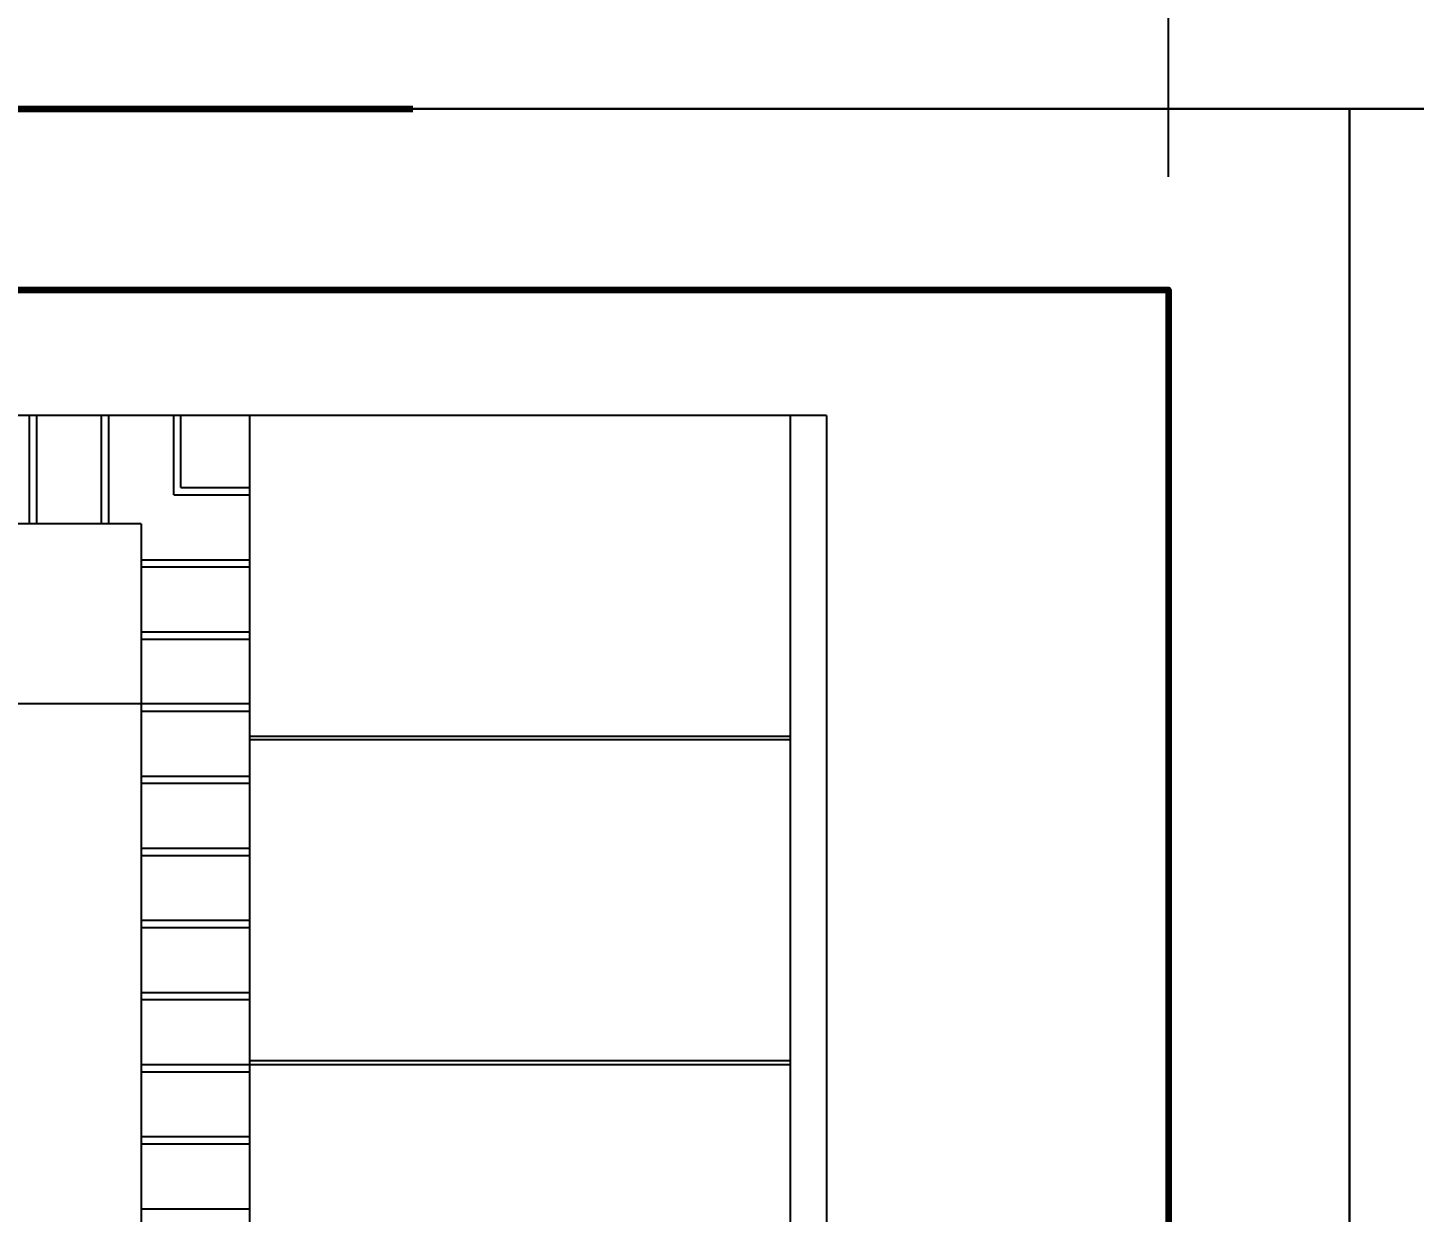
# Model space of a CAD drawing. Header units: millimetres. Extents: x -6165 to 15297, y -629 to 15029.
# Drawn here: x 7055 to 8587, y 9581 to 10890 of the extents above; entities that cross this region are included whole.
import ezdxf

# ---------------------------------------------------------------- set-up
doc = ezdxf.new("R2010")
doc.units = ezdxf.units.MM
doc.layers.add('furn_dwgmodels.com', color=18, linetype='Continuous')
doc.layers.add('h', color=250, linetype='Continuous')
doc.styles.get("Standard").update_dxf_attribs({"font": 'arial.ttf'})
doc.dimstyles.new('ISO-25', dxfattribs={"dimscale": 200, "dimtxt": 2.5, "dimasz": 2.5, "dimexe": 1.25, "dimexo": 0.625, "dimtad": 1, "dimtxsty": 'Standard', "dimcen": 2.5, "dimadec": 0, "dimazin": 0, "dimtfac": 1, "dimtmove": 0, "dimatfit": 3, "dimfxl": 1, "dimarcsym": 0})

# ---------------------------------------------------------------- blocks, each defined once
blk = doc.blocks.new('*D74')
at = {"color": 0, "lineweight": -2, "transparency": 16777216}
for p, q in [((4716, 10725), (4716, 12066.9)), ((8316, 10725), (8316, 12066.9)), ((5216, 11816.9), (7816, 11816.9))]:
    blk.add_line(p, q, dxfattribs=at)
at = {"color": 0, "transparency": 16777216}
for points in [[(5216, 11900.2), (5216, 11733.6), (4716, 11816.9)], [(7816, 11900.2), (7816, 11733.6), (8316, 11816.9)]]:
    blk.add_solid(points, dxfattribs=at)
at = {"layer": 'Defpoints', "color": 0, "transparency": 16777216}
for p in [(8316, 11816.9), (4716, 10600), (8316, 10600)]:
    blk.add_point(p, dxfattribs=at)
at = {"color": 0, "transparency": 16777216, "insert": (6516, 12197.4), "char_height": 500, "attachment_point": 5}
blk.add_mtext('3600', dxfattribs=at)
blk = doc.blocks.new('*D78')
at = {"color": 0, "lineweight": -2, "transparency": 16777216}
for p, q in [((1123.4, 10792.2), (1123.4, 14570.8)), ((13316, 10725), (13316, 14570.8)), ((1623.4, 14320.8), (12816, 14320.8))]:
    blk.add_line(p, q, dxfattribs=at)
at = {"color": 0, "transparency": 16777216}
for points in [[(1623.4, 14404.1), (1623.4, 14237.5), (1123.4, 14320.8)], [(12816, 14404.1), (12816, 14237.5), (13316, 14320.8)]]:
    blk.add_solid(points, dxfattribs=at)
at = {"layer": 'Defpoints', "color": 0, "transparency": 16777216}
for p in [(13316, 14320.8), (1123.4, 10667.2), (13316, 10600)]:
    blk.add_point(p, dxfattribs=at)
at = {"color": 0, "transparency": 16777216, "insert": (7219.7, 14701.2), "char_height": 500, "attachment_point": 5}
blk.add_mtext('13000', dxfattribs=at)

msp = doc.modelspace()

# ---------------------------------------------------------------- linework, layer by layer
at = {"color": 168, "lineweight": 140}
msp.add_line((5852.898, 10800), (7480.942, 10800), dxfattribs=at)
at = {"color": 250, "lineweight": 30}
for points in [[(13300, 10800), (1015.988, 10800), (1015.988, 804.509), (13300, 804.509)], [(4515.988, 10800), (8515.988, 10800), (8515.988, 6300), (4515.988, 6300)], [(8515.988, 10800), (10315.988, 10800), (10315.988, 8800), (8515.988, 8800)]]:
    msp.add_lwpolyline(points, close=True, dxfattribs=at)
at = {"color": 250, "lineweight": 90}
msp.add_lwpolyline([(4715.988, 10600), (8315.988, 10600), (8315.988, 6500), (4715.988, 6500)], close=True, dxfattribs=at)
at = {"color": 7}
msp.add_lwpolyline([(4715.988, 10600), (8315.988, 10600), (8315.988, 6500), (4715.988, 6500)], close=True, dxfattribs=at)
at = {"layer": 'furn_dwgmodels.com', "color": 0}
for p, q in [((7057.368, 10341.666), (7057.368, 10461.191)), ((7065.336, 10341.666), (7065.336, 10461.191)), ((7137.051, 10341.666), (7137.051, 10461.191)), ((7145.019, 10341.666), (7145.019, 10461.191)), ((7216.734, 10373.539), (7216.734, 10461.191)), ((7224.703, 10381.507), (7224.703, 10461.191)), ((7216.734, 10373.539), (7300.402, 10373.539)), ((7224.703, 10381.507), (7300.402, 10381.507)), ((7180.877, 10301.824), (7300.402, 10301.824)), ((7180.877, 10293.856), (7300.402, 10293.856)), ((7180.877, 10222.141), (7300.402, 10222.141)), ((7180.877, 10214.172), (7300.402, 10214.172)), ((7300.402, 10142.458), (5706.736, 10142.458)), ((7180.877, 10134.489), (7300.402, 10134.489)), ((7898.027, 10106.6), (7300.402, 10106.6)), ((7898.027, 10102.616), (7300.402, 10102.616)), ((7180.877, 10062.774), (7300.402, 10062.774)), ((7180.877, 10054.806), (7300.402, 10054.806)), ((7180.877, 9983.091), (7300.402, 9983.091)), ((7180.877, 9975.123), (7300.402, 9975.123)), ((7180.877, 9903.408), (7300.402, 9903.408)), ((7180.877, 9895.439), (7300.402, 9895.439)), ((7180.877, 9823.724), (7300.402, 9823.724)), ((7180.877, 9815.756), (7300.402, 9815.756)), ((7180.877, 9744.041), (7898.027, 9744.041)), ((7898.027, 9748.025), (7300.402, 9748.025)), ((7180.877, 9736.073), (7300.402, 9736.073)), ((7180.877, 9664.358), (7300.402, 9664.358)), ((7180.877, 9656.389), (7300.402, 9656.389)), ((7180.877, 9584.674), (7300.402, 9584.674))]:
    msp.add_line(p, q, dxfattribs=at)
at = {"layer": 'h', "color": 0}
for p, q in [((7937.868, 10461.191), (5069.27, 10461.191)), ((7300.402, 10461.191), (7300.402, 8309.742)), ((7898.027, 10461.191), (7898.027, 8469.108)), ((7937.868, 10461.191), (7937.868, 8309.742)), ((7180.877, 10341.666), (5826.261, 10341.666)), ((7180.877, 10341.666), (7180.877, 9106.575))]:
    msp.add_line(p, q, dxfattribs=at)

# ---------------------------------------------------------------- dimensions: what is measured, and where the dimension line sits
at = {"color": 168}
dim = msp.add_linear_dim(base=(13315.988, 14320.79), p1=(1123.444, 10667.178), p2=(13315.988, 10600), text='13000', dimstyle='ISO-25', dxfattribs=at)
dim.commit()
dim.dimension.update_dxf_attribs({"geometry": '*D78', "text_midpoint": (7219.716, 14701.247)})
dim = msp.add_linear_dim(base=(8315.988, 11816.902), p1=(4715.988, 10600), p2=(8315.988, 10600), dimstyle='ISO-25', dxfattribs=at)
dim.commit()
dim.dimension.update_dxf_attribs({"geometry": '*D74', "text_midpoint": (6515.988, 12197.359)})

doc.saveas('drawing.dxf')
